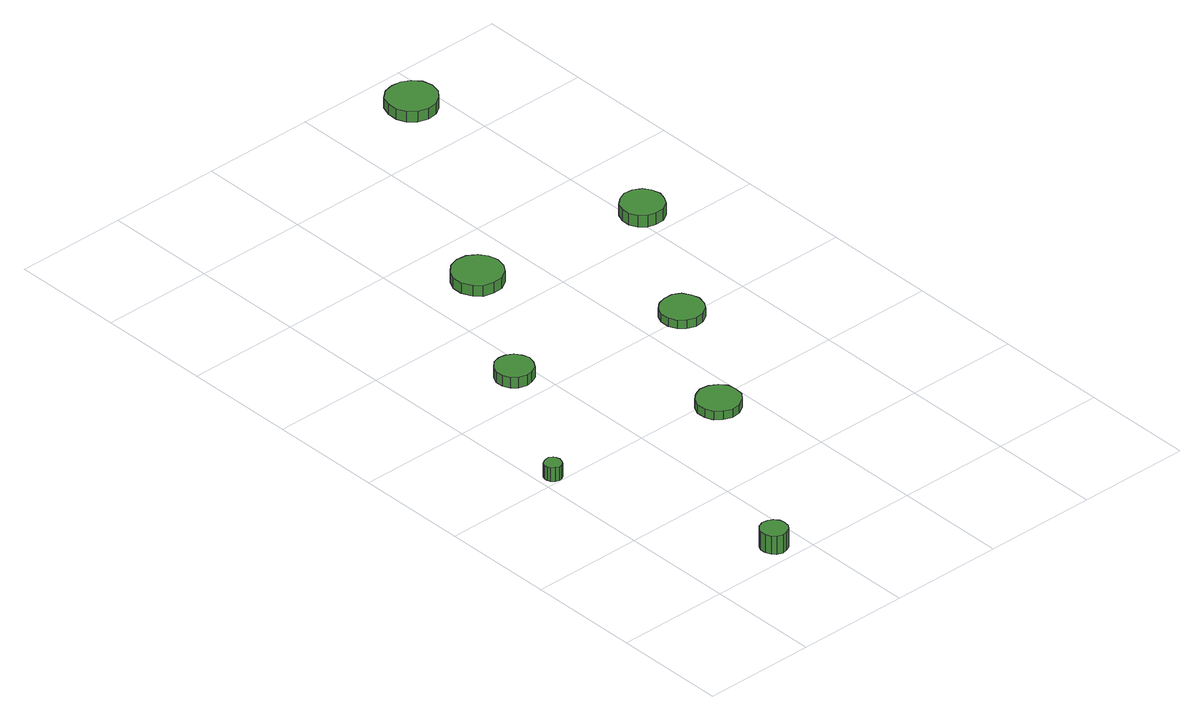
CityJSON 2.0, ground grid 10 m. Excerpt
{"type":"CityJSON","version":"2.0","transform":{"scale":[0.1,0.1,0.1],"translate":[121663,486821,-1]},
"CityObjects":{
"tree1":{"type":"SolitaryVegetationObject","attributes":{"function":"something"},"geometry":[{"type":"MultiSurface","lod":"1","boundaries":[[[0,1,2,3,4,5,6,7,8,9,10,11,12,13,14]],[[15,16,17,18,19,20,21,22,23,24,25,26,27,28,29]],[[0,29,28,1]],[[1,28,27,2]],[[2,27,26,3]],[[3,26,25,4]],[[4,25,24,5]],[[5,24,23,6]],[[6,23,22,7]],[[7,22,21,8]],[[8,21,20,9]],[[9,20,19,10]],[[10,19,18,11]],[[11,18,17,12]],[[12,17,16,13]],[[13,16,15,14]],[[14,15,29,0]]]}]},
"tree2":{"type":"SolitaryVegetationObject","attributes":{"function":"something"},"geometry":[{"type":"MultiSurface","lod":"1","boundaries":[[[30,31,32,33,34,35,36,37,38,39,40,41,42,43,44]],[[45,46,47,48,49,50,51,52,53,54,55,56,57,58,59]],[[30,59,58,31]],[[31,58,57,32]],[[32,57,56,33]],[[33,56,55,34]],[[34,55,54,35]],[[35,54,53,36]],[[36,53,52,37]],[[37,52,51,38]],[[38,51,50,39]],[[39,50,49,40]],[[40,49,48,41]],[[41,48,47,42]],[[42,47,46,43]],[[43,46,45,44]],[[44,45,59,30]]]}]},
"tree3":{"type":"SolitaryVegetationObject","attributes":{"function":"something"},"geometry":[{"type":"MultiSurface","lod":"1","boundaries":[[[60,61,62,63,64,65,66,67,68,69,70,71,72,73,74]],[[75,76,77,78,79,80,81,82,83,84,85,86,87,88,89]],[[60,89,88,61]],[[61,88,87,62]],[[62,87,86,63]],[[63,86,85,64]],[[64,85,84,65]],[[65,84,83,66]],[[66,83,82,67]],[[67,82,81,68]],[[68,81,80,69]],[[69,80,79,70]],[[70,79,78,71]],[[71,78,77,72]],[[72,77,76,73]],[[73,76,75,74]],[[74,75,89,60]]]}]},
"tree4":{"type":"SolitaryVegetationObject","attributes":{"function":"something"},"geometry":[{"type":"MultiSurface","lod":"1","boundaries":[[[90,91,92,93,94,95,96,97,98,99,100,101,102,103,104]],[[105,106,107,108,109,110,111,112,113,114,115,116,117,118,119]],[[90,119,118,91]],[[91,118,117,92]],[[92,117,116,93]],[[93,116,115,94]],[[94,115,114,95]],[[95,114,113,96]],[[96,113,112,97]],[[97,112,111,98]],[[98,111,110,99]],[[99,110,109,100]],[[100,109,108,101]],[[101,108,107,102]],[[102,107,106,103]],[[103,106,105,104]],[[104,105,119,90]]]}]},
"tree5":{"type":"SolitaryVegetationObject","attributes":{"function":"something"},"geometry":[{"type":"MultiSurface","lod":"1","boundaries":[[[120,121,122,123,124,125,126,127,128,129,130,131,132,133,134]],[[135,136,137,138,139,140,141,142,143,144,145,146,147,148,149]],[[120,149,148,121]],[[121,148,147,122]],[[122,147,146,123]],[[123,146,145,124]],[[124,145,144,125]],[[125,144,143,126]],[[126,143,142,127]],[[127,142,141,128]],[[128,141,140,129]],[[129,140,139,130]],[[130,139,138,131]],[[131,138,137,132]],[[132,137,136,133]],[[133,136,135,134]],[[134,135,149,120]]]}]},
"tree6":{"type":"SolitaryVegetationObject","attributes":{"function":"something"},"geometry":[{"type":"MultiSurface","lod":"1","boundaries":[[[150,151,152,153,154,155,156,157,158,159,160,161,162,163,164]],[[165,166,167,168,169,170,171,172,173,174,175,176,177,178,179]],[[150,179,178,151]],[[151,178,177,152]],[[152,177,176,153]],[[153,176,175,154]],[[154,175,174,155]],[[155,174,173,156]],[[156,173,172,157]],[[157,172,171,158]],[[158,171,170,159]],[[159,170,169,160]],[[160,169,168,161]],[[161,168,167,162]],[[162,167,166,163]],[[163,166,165,164]],[[164,165,179,150]]]}]},
"tree7":{"type":"SolitaryVegetationObject","attributes":{"function":"something"}},
"tree8":{"type":"SolitaryVegetationObject","attributes":{"function":"something"},"geometry":[{"type":"MultiSurface","lod":"1","boundaries":[[[180,181,182,183,184,185,186,187,188,189,190,191,192,193,194]],[[195,196,197,198,199,200,201,202,203,204,205,206,207,208,209]],[[180,209,208,181]],[[181,208,207,182]],[[182,207,206,183]],[[183,206,205,184]],[[184,205,204,185]],[[185,204,203,186]],[[186,203,202,187]],[[187,202,201,188]],[[188,201,200,189]],[[189,200,199,190]],[[190,199,198,191]],[[191,198,197,192]],[[192,197,196,193]],[[193,196,195,194]],[[194,195,209,180]]]}]},
"tree9":{"type":"SolitaryVegetationObject","attributes":{"function":"something"},"geometry":[{"type":"MultiSurface","lod":"1","boundaries":[[[210,211,212,213,214,215,216,217,218,219,220,221,222,223,224]],[[225,226,227,228,229,230,231,232,233,234,235,236,237,238,239]],[[210,239,238,211]],[[211,238,237,212]],[[212,237,236,213]],[[213,236,235,214]],[[214,235,234,215]],[[215,234,233,216]],[[216,233,232,217]],[[217,232,231,218]],[[218,231,230,219]],[[219,230,229,220]],[[220,229,228,221]],[[221,228,227,222]],[[222,227,226,223]],[[223,226,225,224]],[[224,225,239,210]]]}]}
},
"vertices":[
[20,208,20],[19,211,20],[18,213,20],[15,215,20],[12,215,20],[9,214,20],[6,212,20],[5,209,20],[5,206,20],[6,203,20],[9,201,20],[12,200,20],[15,200,20],[18,202,20],[19,205,20],[19,205,7],[18,202,7],[15,200,7],[12,200,7],[9,201,7],[6,203,7],[5,206,7],[5,209,7],[6,212,7],[9,214,7],[12,215,7],[15,215,7],[18,213,7],[19,211,7],[20,208,7],
[86,18,25],[85,23,25],[82,27,25],[78,29,25],[73,30,25],[68,28,25],[65,25,25],[63,21,25],[63,16,25],[65,11,25],[68,8,25],[73,6,25],[78,7,25],[82,9,25],[85,13,25],[85,13,8],[82,9,8],[78,7,8],[73,6,8],[68,8,8],[65,11,8],[63,16,8],[63,21,8],[65,25,8],[68,28,8],[73,30,8],[78,29,8],[82,27,8],[85,23,8],[86,18,8],
[100,330,17],[98,336,17],[94,342,17],[88,345,17],[82,346,17],[75,344,17],[70,339,17],[67,333,17],[67,326,17],[70,320,17],[75,315,17],[82,313,17],[88,314,17],[94,317,17],[98,323,17],[98,323,7],[94,317,7],[88,314,7],[82,313,7],[75,315,7],[70,320,7],[67,326,7],[67,333,7],[70,339,7],[75,344,7],[82,346,7],[88,345,7],[94,342,7],[98,336,7],[100,330,7],
[191,189,16],[190,197,16],[185,203,16],[178,207,16],[170,208,16],[163,205,16],[157,200,16],[154,193,16],[154,185,16],[157,178,16],[163,173,16],[170,170,16],[178,171,16],[185,175,16],[190,181,16],[190,181,8],[185,175,8],[178,171,8],[170,170,8],[163,173,8],[157,178,8],[154,185,8],[154,193,8],[157,200,8],[163,205,8],[170,208,8],[178,207,8],[185,203,8],[190,197,8],[191,189,8],
[174,447,16],[172,456,16],[167,463,16],[159,468,16],[150,469,16],[141,466,16],[135,460,16],[131,452,16],[131,443,16],[135,434,16],[141,428,16],[150,426,16],[159,426,16],[167,431,16],[172,438,16],[172,438,6],[167,431,6],[159,426,6],[150,426,6],[141,428,6],[135,434,6],[131,443,6],[131,452,6],[135,460,6],[141,466,6],[150,469,6],[159,468,6],[167,463,6],[172,456,6],[174,447,6],
[256,302,15],[254,309,15],[250,316,15],[243,320,15],[235,320,15],[228,318,15],[222,313,15],[219,306,15],[219,298,15],[222,291,15],[228,286,15],[235,283,15],[243,284,15],[250,288,15],[254,294,15],[254,294,7],[250,288,7],[243,284,7],[235,283,7],[228,286,7],[222,291,7],[219,298,7],[219,306,7],[222,313,7],[228,318,7],[235,320,7],[243,320,7],[250,316,7],[254,309,7],[256,302,7],
[329,427,17],[327,435,17],[323,441,17],[316,445,17],[308,446,17],[301,443,17],[295,438,17],[292,431,17],[292,423,17],[295,416,17],[301,411,17],[308,409,17],[316,409,17],[323,413,17],[327,420,17],[327,420,6],[323,413,6],[316,409,6],[308,409,6],[301,411,6],[295,416,6],[292,423,6],[292,431,6],[295,438,6],[301,443,6],[308,446,6],[316,445,6],[323,441,6],[327,435,6],[329,427,6],
[299,659,16],[297,668,16],[291,675,16],[284,679,16],[275,680,16],[266,678,16],[259,672,16],[256,663,16],[256,654,16],[259,646,16],[266,640,16],[275,637,16],[284,638,16],[291,643,16],[297,650,16],[297,650,6],[291,643,6],[284,638,6],[275,637,6],[266,640,6],[259,646,6],[256,654,6],[256,663,6],[259,672,6],[266,678,6],[275,680,6],[284,679,6],[291,675,6],[297,668,6],[299,659,6]
]}
